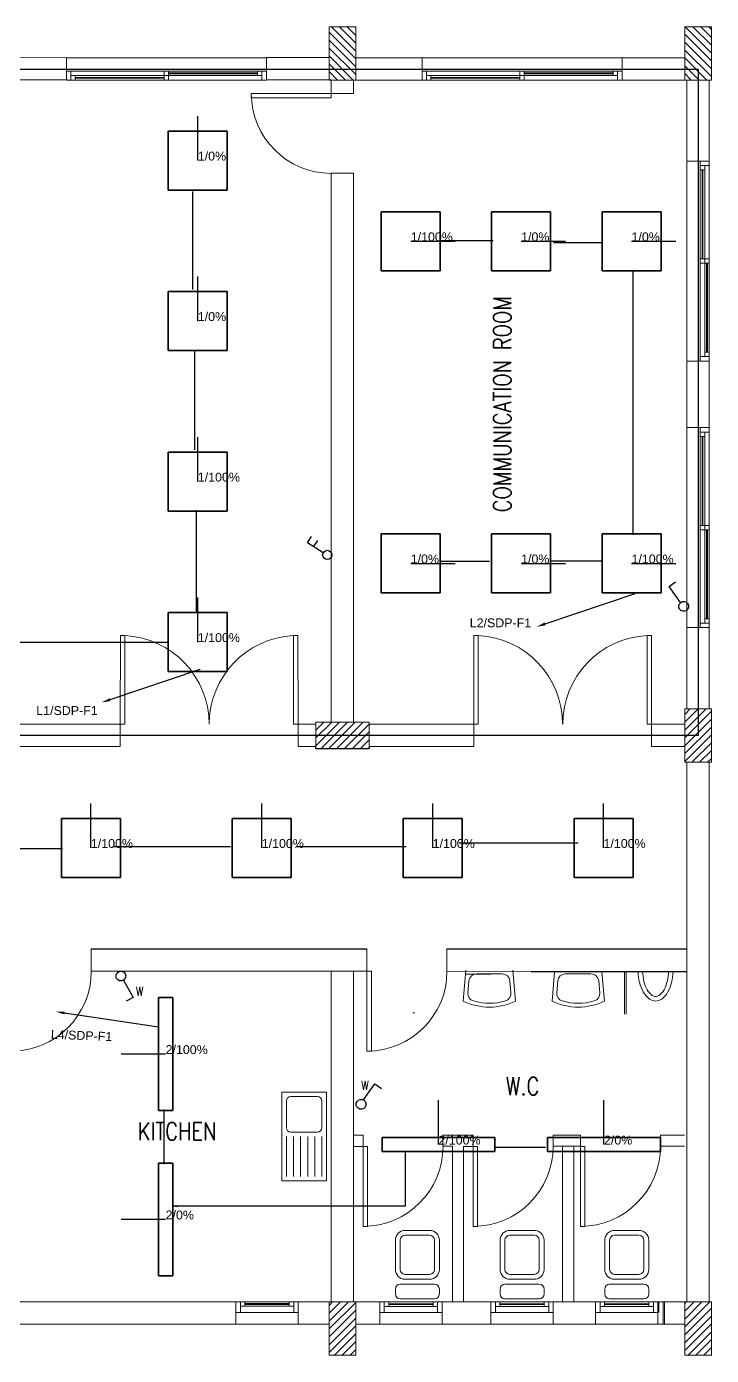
# Model space of a CAD drawing. Header units: inches. Extents: x -26935 to 7738, y -12735 to 2220.
# Drawn here: x -14839 to -7135, y -12735 to 2220 of the extents above; entities that cross this region are included whole.
import ezdxf
from ezdxf import colors
from ezdxf.entities.mleader import LeaderData, LeaderLine
from ezdxf.enums import TextEntityAlignment as Align
from ezdxf.math import Vec2, Vec3

# ---------------------------------------------------------------- set-up
doc = ezdxf.new("R2010")
doc.units = ezdxf.units.IN
doc.header["$MEASUREMENT"] = 0
doc.linetypes.add('HIDDEN2', pattern=[0.1875, 0.125, -0.0625])
for name, color, linetype, lineweight in [('COLUMNS', 5, 'Continuous', 0), ('COLUMNS1', 4, 'Continuous', 0), ('DOOR', 2, 'Continuous', 0), ('E-LT-SW', 7, 'Continuous', 25), ('E-LT-TXT', 2, 'Continuous', 25), ('EQUIP', 6, 'Continuous', 0), ('FLOOR', 3, 'Continuous', 0), ('TEXT', 2, 'Continuous', 0), ('WALL', 7, 'Continuous', 0), ('WC', 2, 'Continuous', 0), ('WINDOW', 4, 'Continuous', 0)]:
    doc.layers.add(name, color=color, linetype=linetype, lineweight=lineweight)
for name, color, linetype in [('DLXLUM', 2, 'Continuous'), ('DLXLUMEX', 2, 'Continuous'), ('HATCH', 1, 'Continuous'), ('R2V', 6, 'Continuous'), ('v.p', 7, 'Continuous'), ('Wiring1', 90, 'Continuous')]:
    doc.layers.add(name, color=color, linetype=linetype)
doc.styles.add('EN-SCL', font='swisscl.ttf')
doc.styles.add('ROMANS', font='romans.shx', dxfattribs={"width": 0.7, "height": 2.5})
doc.styles.add('ROMDIM', font='romans.shx', dxfattribs={"width": 0.65})
doc.styles.get("Standard").update_dxf_attribs({"font": 'arial.ttf'})
pattern_1 = [(225, (-3319772.4, -9831076.72), (44.19417382, -44.19417382), [])]
pattern_2 = [(225, (2593349.417, -9831076.72), (44.19417382, -44.19417382), [])]

# ---------------------------------------------------------------- blocks, each defined once
blk = doc.blocks.new('first floor civil')
at = {"layer": 'HATCH', "linetype": 'Continuous', "extrusion": (0, 0, -1)}
h = blk.add_hatch(dxfattribs=at)
h.set_pattern_fill('ANSI31', color=9, style=0)
h.set_pattern_definition(pattern_1)
h.paths.add_polyline_path([(-598215, 135869), (-598465, 135869), (-598465, 135869), (-598515, 135869), (-598515, 135619), (-598515, 135619), (-598515, 135267), (-598215, 135266)])
h = blk.add_hatch(dxfattribs=at)
h.set_pattern_fill('ANSI31', color=9, style=0)
h.set_pattern_definition(pattern_1)
h.paths.add_polyline_path([(-602215, 135869), (-602465, 135869), (-602465, 135869), (-602515, 135869), (-602515, 135619), (-602515, 135619), (-602515, 135267), (-602215, 135266)])
at = {"layer": 'HATCH', "linetype": 'Continuous'}
h = blk.add_hatch(dxfattribs=at)
h.set_pattern_fill('ANSI31', color=9, style=0)
h.set_pattern_definition(pattern_2)
h.paths.add_polyline_path([(602215, 127589), (602465, 127589), (602465, 127589), (602515, 127589), (602515, 127838), (602515, 127838), (602515, 128191), (602215, 128191)])
at = {"layer": 'HATCH', "linetype": 'Continuous', "extrusion": (0, 0, -1)}
h = blk.add_hatch(dxfattribs=at)
h.set_pattern_fill('ANSI31', color=9, style=0)
h.set_pattern_definition([(315, (-3008965.02, -10242692.55), (44.19417382, 44.19417382), [])])
h.paths.add_polyline_path([(-598668, 128041), (-598668, 127791), (-598668, 127791), (-598668, 127741), (-598418, 127741), (-598418, 127741), (-598066, 127741), (-598065, 128041)])
at = {"layer": 'HATCH', "linetype": 'Continuous'}
h = blk.add_hatch(dxfattribs=at)
h.set_pattern_fill('ANSI31', color=9, style=0)
h.set_pattern_definition(pattern_2)
h.paths.add_polyline_path([(598215, 120914), (598465, 120914), (598465, 120914), (598515, 120914), (598515, 121163), (598515, 121163), (598515, 121516), (598215, 121516)])
h = blk.add_hatch(dxfattribs=at)
h.set_pattern_fill('ANSI31', color=9, style=0)
h.set_pattern_definition(pattern_2)
h.paths.add_polyline_path([(602215, 120914), (602465, 120914), (602465, 120914), (602515, 120914), (602515, 121163), (602515, 121163), (602515, 121516), (602215, 121516)])
at = {"layer": 'COLUMNS', "color": 9}
for p, q in [((598515, 135867), (598215, 135867)), ((598215, 135267), (598215, 135867)), ((598515, 135691), (598515, 135867)), ((602515, 135867), (602215, 135867)), ((602215, 135267), (602215, 135867)), ((602515, 135691), (602515, 135867)), ((598515, 135267), (598515, 135441)), ((602515, 135267), (602515, 135441)), ((598265, 135267), (598215, 135267)), ((598265, 135267), (598215, 135267)), ((602265, 135267), (602215, 135267)), ((602265, 128191), (602215, 128191)), ((602215, 128191), (602215, 127591)), ((602515, 128191), (602515, 128016)), ((598066, 127991), (598066, 128041)), ((598066, 128041), (598666, 128041)), ((598666, 127741), (598666, 128041)), ((598066, 127741), (598240, 127741)), ((598490, 127741), (598666, 127741)), ((602515, 127766), (602515, 127591)), ((602515, 127591), (602215, 127591)), ((598265, 121516), (598215, 121516)), ((598215, 121516), (598215, 120916)), ((598515, 121516), (598515, 121341)), ((602265, 121516), (602215, 121516)), ((602215, 121516), (602215, 120916)), ((602515, 121516), (602515, 121341)), ((598515, 121091), (598515, 120916)), ((602515, 121091), (602515, 120916)), ((598515, 120916), (598215, 120916)), ((602515, 120916), (602215, 120916))]:
    blk.add_line(p, q, dxfattribs=at)
at = {"layer": 'COLUMNS1', "color": 9}
for p, q in [((598515, 135441), (598515, 135691)), ((602515, 135441), (602515, 135691)), ((598515, 135267), (598265, 135267)), ((598515, 135267), (598265, 135267)), ((602515, 135267), (602265, 135267)), ((602515, 128191), (602265, 128191)), ((602515, 128016), (602515, 127766)), ((598066, 127741), (598066, 127991)), ((598240, 127741), (598490, 127741)), ((597167, 121267), (597167, 121517)), ((598515, 121516), (598265, 121516)), ((598785, 121266), (598785, 121516)), ((600035, 121266), (600035, 121516)), ((601213, 121266), (601213, 121516)), ((602515, 121516), (602265, 121516)), ((598515, 121341), (598515, 121091)), ((602515, 121341), (602515, 121091))]:
    blk.add_line(p, q, dxfattribs=at)
at = {"layer": 'DOOR', "color": 9}
for p, q in [((601537, 124753), (601537, 125232)), ((601557, 124753), (601557, 125232)), ((599158, 124768), (599178, 124768))]:
    blk.add_line(p, q, dxfattribs=at)
for points in [[(598240, 135117), (598240, 135067), (597340, 135067), (597340, 135117)], [(595866, 128017), (595916, 128017), (595917, 129015), (595867, 129015)], [(597866, 128017), (597816, 128017), (597815, 129015), (597865, 129015)], [(599842, 128017), (599892, 128017), (599893, 129015), (599843, 129015)], [(601843, 128017), (601793, 128017), (601792, 129015), (601842, 129015)], [(598641, 125237), (598691, 125237), (598691, 124337), (598641, 124337)], [(598597, 123266), (598647, 123266), (598647, 122366), (598597, 122366)], [(599835, 123266), (599885, 123266), (599885, 122366), (599835, 122366)], [(601042, 123266), (601092, 123266), (601092, 122366), (601042, 122366)]]:
    blk.add_lwpolyline(points, close=True, dxfattribs=at)
for centre, radius, start, end in [((598240, 135117), 900, 180, 270), ((595866, 128017), 1000, 0, 87.0854), ((599842, 128017), 1000, 0, 87.0854), ((594640, 125238), 900, 270, 0), ((598641, 125237), 900, 270, 0), ((598597, 123266), 900, 270, 0), ((599835, 123266), 900, 270, 0), ((601042, 123266), 900, 270, 0)]:
    blk.add_arc(centre, radius, start, end, dxfattribs=at)
at = {"layer": 'DOOR', "color": 9, "extrusion": (0, 0, -1)}
for centre in [(-597866, 128017), (-601843, 128017)]:
    blk.add_arc(centre, 1000, 0, 87.0854, dxfattribs=at)
at = {"layer": 'EQUIP', "color": 9, "linetype": 'Continuous', "lineweight": -3}
for p, q in [((598066, 127741), (598066, 127766)), ((598666, 127741), (598066, 127741)), ((598666, 127766), (598666, 127741)), ((595539, 125489), (598641, 125489)), ((599539, 125489), (602240, 125489))]:
    blk.add_line(p, q, dxfattribs=at)
at = {"layer": 'EQUIP', "color": 9, "linetype": 'Continuous'}
blk.add_line((595539, 125489), (598240, 125489), dxfattribs=at)
at = {"layer": 'EQUIP', "color": 9}
blk.add_line((601988, 121266), (601988, 121516), dxfattribs=at)
at = {"layer": 'FLOOR', "color": 9}
for p, q in [((595539, 125239), (595539, 125239)), ((599539, 125238), (599539, 125238))]:
    blk.add_line(p, q, dxfattribs=at)
at = {"layer": 'R2V', "color": 9, "linetype": 'Continuous'}
blk.add_lwpolyline([(602366, 127891), (582866, 127891), (582866, 135391), (602366, 135391)], close=True, dxfattribs=at)
at = {"layer": 'WALL', "color": 9}
for p, q in [((594516, 135518), (595272, 135519)), ((595260, 135267), (595260, 135517)), ((597510, 135519), (598215, 135520)), ((597510, 135267), (597510, 135517)), ((602215, 135516), (598515, 135517)), ((599260, 135267), (599260, 135517)), ((601510, 135267), (601510, 135517)), ((594491, 135268), (595272, 135269)), ((597510, 135269), (598240, 135269)), ((598240, 135269), (598240, 135117)), ((598489, 135117), (598489, 135267)), ((602215, 135266), (598515, 135267)), ((602240, 135268), (602240, 128192)), ((602490, 135268), (602490, 128192)), ((598240, 135117), (598489, 135117)), ((602490, 134355), (602240, 134355)), ((598237, 134218), (598490, 134218)), ((598240, 134218), (598240, 128041)), ((598490, 134218), (598490, 128041)), ((602490, 132105), (602240, 132105)), ((602490, 131355), (602240, 131355)), ((602490, 129105), (602240, 129105)), ((595866, 128016), (594666, 128017)), ((595866, 127766), (595866, 128017)), ((597866, 127766), (597866, 128017)), ((598066, 128016), (597866, 128016)), ((599842, 128016), (598666, 128017)), ((599842, 127766), (599842, 128017)), ((601842, 127766), (601843, 128017)), ((602215, 128016), (601843, 128016)), ((595866, 127766), (594666, 127767)), ((598066, 127766), (597866, 127766)), ((599842, 127766), (598666, 127767)), ((602215, 127766), (601842, 127766)), ((602240, 127591), (602240, 121516)), ((602490, 127591), (602490, 121516)), ((596965, 125489), (595539, 125489)), ((595539, 125235), (595539, 125489)), ((598496, 125489), (598515, 125489)), ((598640, 125235), (598641, 125489)), ((599539, 125235), (599539, 125489)), ((596965, 125239), (595539, 125239)), ((595539, 125237), (598640, 125237)), ((598240, 125237), (598240, 121516)), ((598490, 125237), (598490, 121516)), ((598515, 125239), (598515, 125239)), ((599539, 125237), (602240, 125236)), ((600489, 125232), (602240, 125232)), ((598597, 123391), (598490, 123391)), ((598597, 123264), (598597, 123391)), ((599496, 123267), (599496, 123392)), ((599835, 123391), (599496, 123392)), ((599835, 123391), (599728, 123391)), ((599835, 123264), (599835, 123391)), ((600734, 123267), (600734, 123392)), ((601042, 123392), (600734, 123392)), ((601042, 123267), (601042, 123392)), ((601941, 123267), (601941, 123392)), ((601941, 123267), (601941, 123392)), ((602211, 123392), (601941, 123392)), ((598597, 123266), (598490, 123266)), ((599603, 123267), (599496, 123267)), ((599603, 123267), (599603, 121517)), ((599728, 123267), (599728, 121516)), ((599835, 123266), (599728, 123266)), ((601042, 123267), (600734, 123267)), ((600842, 123267), (600842, 121518)), ((600967, 123267), (600967, 121517)), ((602211, 123267), (601941, 123267)), ((602489, 122817), (602490, 122583)), ((594015, 121516), (595365, 121516)), ((594507, 121516), (598215, 121516)), ((597851, 121518), (597867, 121518)), ((597867, 121518), (597867, 121267)), ((602240, 121516), (598490, 121516)), ((602215, 121517), (598515, 121516)), ((599469, 121517), (599485, 121517)), ((599485, 121517), (599485, 121266)), ((600735, 121517), (600735, 121266)), ((601865, 121516), (602215, 121516)), ((601913, 121517), (601913, 121266)), ((601974, 121517), (601974, 121266)), ((594020, 121266), (595365, 121266)), ((598215, 121266), (594459, 121267)), ((598515, 121267), (602215, 121266)), ((598515, 121266), (599365, 121266))]:
    blk.add_line(p, q, dxfattribs=at)
blk.add_arc((601042, 123267), 0.5, 270.0355, 359.9521, dxfattribs=at)
at = {"layer": 'WC', "color": 9}
for p, q in [((599754, 125251), (599723, 124901)), ((599748, 125203), (600036, 125203)), ((600161, 125207), (599875, 125207)), ((600282, 125251), (600313, 124901)), ((600752, 125232), (600723, 124901)), ((601161, 125207), (600875, 125207)), ((601284, 125232), (601313, 124901)), ((599787, 125127), (599776, 124995)), ((600249, 125127), (600260, 124995)), ((600787, 125127), (600776, 124995)), ((601249, 125127), (601260, 124995)), ((598490, 123459), (598490, 123987)), ((598184, 123877), (597684, 123877)), ((597684, 122877), (597684, 123877)), ((598184, 122877), (598184, 123877)), ((597734, 123477), (597734, 123777)), ((598084, 123827), (597784, 123827)), ((598134, 123477), (598134, 123777)), ((598084, 123427), (597784, 123427)), ((597734, 123377), (597734, 122927)), ((597814, 123377), (597814, 122927)), ((597894, 123377), (597894, 122927)), ((597974, 123377), (597974, 122927)), ((598054, 123377), (598054, 122927)), ((598134, 123377), (598134, 122927)), ((598489, 122558), (598489, 122949)), ((598490, 122459), (598490, 122987)), ((598184, 122877), (597684, 122877)), ((598489, 122679), (598489, 122659)), ((598960, 122211), (598960, 121881)), ((599015, 122211), (599015, 121881)), ((599345, 122321), (599070, 122321)), ((599345, 122266), (599070, 122266)), ((599400, 121881), (599400, 122211)), ((599455, 121881), (599455, 122211)), ((600138, 122211), (600138, 121881)), ((600193, 122211), (600193, 121881)), ((600523, 122321), (600248, 122321)), ((600523, 122266), (600248, 122266)), ((600578, 121881), (600578, 122211)), ((600633, 121881), (600633, 122211)), ((601316, 122211), (601316, 121881)), ((601371, 122211), (601371, 121881)), ((601701, 122321), (601426, 122321)), ((601701, 122266), (601426, 122266)), ((601756, 121881), (601756, 122211)), ((601811, 121881), (601811, 122211)), ((598489, 121658), (598489, 122049)), ((598489, 121779), (598489, 121759)), ((599345, 121826), (599070, 121826)), ((599345, 121771), (599070, 121771)), ((600523, 121826), (600248, 121826)), ((600523, 121771), (600248, 121771)), ((601701, 121826), (601426, 121826)), ((601701, 121771), (601426, 121771)), ((598960, 121606), (598960, 121661)), ((599015, 121716), (599400, 121716)), ((599455, 121661), (599455, 121606)), ((600138, 121606), (600138, 121661)), ((600193, 121716), (600578, 121716)), ((600633, 121661), (600633, 121606)), ((601316, 121606), (601316, 121661)), ((601371, 121716), (601756, 121716)), ((601811, 121661), (601811, 121606)), ((599400, 121551), (599015, 121551)), ((600578, 121551), (600193, 121551)), ((601756, 121551), (601371, 121551))]:
    blk.add_line(p, q, dxfattribs=at)
at = {"layer": 'WC', "color": 9, "extrusion": (0, 0, -1)}
for centre, radius, start, end in [((-599875, 125119), 88, 5, 90), ((-600161, 125119), 88, 90, 175), ((-600875, 125119), 88, 5, 90), ((-601161, 125119), 88, 90, 175), ((-602319, 125253), 628, 346.9925, 358.0401), ((-602319, 125253), 578, 346.9925, 357.8704), ((-601456, 125253), 578, 182.1296, 193.0075), ((-601456, 125253), 628, 181.9599, 193.0075), ((-602106, 125204), 409, 330.8517, 346.9925), ((-602106, 125204), 359, 330.8517, 346.9925), ((-601972, 125129), 205, 306.6021, 330.8517), ((-601804, 125129), 205, 209.1483, 233.3979), ((-601669, 125204), 359, 193.0075, 209.1483), ((-601669, 125204), 409, 193.0075, 209.1483), ((-600018, 125510), 677, 244.1908, 295.8092), ((-599863, 124987), 88, 286.4816, 5), ((-600018, 125510), 633, 253.5184, 286.4816), ((-600173, 124987), 88, 175, 253.5184), ((-601018, 125510), 677, 244.1908, 295.8092), ((-600863, 124987), 88, 286.4816, 5), ((-601018, 125510), 633, 253.5184, 286.4816), ((-601173, 124987), 88, 175, 253.5184), ((-601972, 125129), 255, 306.6021, 330.8517), ((-601888, 125016), 114, 270, 306.6021), ((-601888, 125016), 63.9, 270, 306.6021), ((-601888, 125016), 63.9, 233.3979, 270), ((-601888, 125016), 114, 233.3979, 270), ((-601804, 125129), 255, 209.1483, 233.3979), ((-599070, 122211), 110, 0, 90), ((-599070, 122211), 55, 0, 90), ((-599345, 122211), 110, 90, 180), ((-599345, 122211), 55, 90, 180), ((-600248, 122211), 110, 0, 90), ((-600248, 122211), 55, 0, 90), ((-600523, 122211), 110, 90, 180), ((-600523, 122211), 55, 90, 180), ((-601426, 122211), 110, 0, 90), ((-601426, 122211), 55, 0, 90), ((-601701, 122211), 110, 90, 180), ((-601701, 122211), 55, 90, 180), ((-599070, 121881), 110, 270, 0), ((-599070, 121881), 55, 270, 0), ((-599345, 121881), 110, 180, 270), ((-599345, 121881), 55, 180, 270), ((-600248, 121881), 110, 270, 0), ((-600248, 121881), 55, 270, 0), ((-600523, 121881), 110, 180, 270), ((-600523, 121881), 55, 180, 270), ((-601426, 121881), 110, 270, 0), ((-601426, 121881), 55, 270, 0), ((-601701, 121881), 110, 180, 270), ((-601701, 121881), 55, 180, 270), ((-599015, 121661), 55, 0, 90), ((-599015, 121606), 55, 270, 0), ((-599400, 121661), 55, 90, 180), ((-599400, 121606), 55, 180, 270), ((-600193, 121661), 55, 0, 90), ((-600193, 121606), 55, 270, 0), ((-600578, 121661), 55, 90, 180), ((-600578, 121606), 55, 180, 270), ((-601371, 121661), 55, 0, 90), ((-601371, 121606), 55, 270, 0), ((-601756, 121661), 55, 90, 180), ((-601756, 121606), 55, 180, 270)]:
    blk.add_arc(centre, radius, start, end, dxfattribs=at)
at = {"layer": 'WC', "color": 9}
for centre, start, end in [((597784, 123777), 90, 180), ((598084, 123777), 0, 90), ((597784, 123477), 180, 270), ((598084, 123477), 270, 0)]:
    blk.add_arc(centre, 50, start, end, dxfattribs=at)
at = {"layer": 'WINDOW', "color": 9}
for p, q in [((595260, 135517), (597510, 135517)), ((599260, 135517), (601510, 135517)), ((595260, 135367), (597510, 135367)), ((595310, 135367), (595310, 135267)), ((596360, 135367), (596360, 135267)), ((596410, 135367), (596410, 135267)), ((597410, 135347), (596410, 135347)), ((597410, 135317), (597410, 135367)), ((597460, 135367), (597460, 135267)), ((599260, 135367), (601510, 135367)), ((599310, 135367), (599310, 135267)), ((600360, 135367), (600360, 135267)), ((600410, 135367), (600410, 135267)), ((601410, 135347), (600410, 135347)), ((601410, 135317), (601410, 135367)), ((601460, 135367), (601460, 135267)), ((595260, 135267), (597510, 135267)), ((595310, 135317), (597460, 135317)), ((595360, 135317), (595360, 135267)), ((596360, 135297), (595360, 135297)), ((596360, 135287), (595360, 135287)), ((597410, 135337), (596410, 135337)), ((599260, 135267), (601510, 135267)), ((599310, 135317), (601460, 135317)), ((599360, 135317), (599360, 135267)), ((600360, 135297), (599360, 135297)), ((600360, 135287), (599360, 135287)), ((601410, 135337), (600410, 135337)), ((602240, 132105), (602240, 134355)), ((602390, 132105), (602390, 134355)), ((602390, 134305), (602490, 134305)), ((602440, 132155), (602440, 134305)), ((602490, 132105), (602490, 134355)), ((602440, 134255), (602390, 134255)), ((602410, 134255), (602410, 133255)), ((602420, 134255), (602420, 133255)), ((602390, 133255), (602490, 133255)), ((602390, 133205), (602490, 133205)), ((602460, 133205), (602460, 132205)), ((602470, 133205), (602470, 132205)), ((602440, 132205), (602490, 132205)), ((602390, 132155), (602490, 132155)), ((602240, 129105), (602240, 131355)), ((602390, 129105), (602390, 131355)), ((602490, 129105), (602490, 131355)), ((602390, 131305), (602490, 131305)), ((602440, 131255), (602390, 131255)), ((602410, 131255), (602410, 130255)), ((602420, 131255), (602420, 130255)), ((602440, 129155), (602440, 131305)), ((602390, 130255), (602490, 130255)), ((602390, 130205), (602490, 130205)), ((602460, 130205), (602460, 129205)), ((602470, 130205), (602470, 129205)), ((602390, 129155), (602490, 129155)), ((602440, 129205), (602490, 129205)), ((597867, 121518), (597167, 121517)), ((597217, 121516), (597217, 121397)), ((597817, 121467), (597217, 121467)), ((597267, 121516), (597267, 121467)), ((597767, 121497), (597267, 121497)), ((597767, 121487), (597267, 121487)), ((597767, 121467), (597767, 121517)), ((597817, 121397), (597817, 121517)), ((599485, 121517), (598785, 121516)), ((598835, 121515), (598835, 121396)), ((599435, 121466), (598835, 121466)), ((598885, 121515), (598885, 121466)), ((599385, 121496), (598885, 121496)), ((599385, 121486), (598885, 121486)), ((599385, 121466), (599385, 121516)), ((599435, 121396), (599435, 121516)), ((600735, 121517), (600035, 121516)), ((600085, 121515), (600085, 121396)), ((600685, 121466), (600085, 121466)), ((600135, 121515), (600135, 121466)), ((600635, 121496), (600135, 121496)), ((600635, 121486), (600135, 121486)), ((600635, 121466), (600635, 121516)), ((600685, 121396), (600685, 121516)), ((601913, 121517), (601213, 121516)), ((601263, 121515), (601263, 121396)), ((601863, 121466), (601263, 121466)), ((601313, 121515), (601313, 121466)), ((601813, 121496), (601313, 121496)), ((601813, 121486), (601313, 121486)), ((601813, 121466), (601813, 121516)), ((601863, 121396), (601863, 121516)), ((601924, 121396), (601924, 121516)), ((597867, 121397), (597167, 121397)), ((599485, 121396), (598785, 121396)), ((600735, 121396), (600035, 121396)), ((601913, 121396), (601213, 121396)), ((597167, 121267), (597867, 121266)), ((598785, 121266), (599485, 121265)), ((600035, 121266), (600735, 121265)), ((601213, 121266), (601913, 121265))]:
    blk.add_line(p, q, dxfattribs=at)
at = {"layer": 'WINDOW', "color": 9, "linetype": 'HIDDEN2'}
for p, q in [((602240, 125014), (602240, 122014)), ((602490, 125014), (602490, 122014))]:
    blk.add_line(p, q, dxfattribs=at)
at = {"layer": 'TEXT', "color": 9, "style": 'ROMANS', "width": 0.8}
blk.add_text('COMMUNICATION ROOM', height=200, rotation=90, dxfattribs=at).set_placement((600263, 130402))
for s, p in [('W.C', (600203, 123844)), ('KITCHEN', (596063, 123336))]:
    blk.add_text(s, height=200, dxfattribs=at).set_placement(p)
blk = doc.blocks.new('*U28')
at = {"color": 1}
blk.add_line((0, 0), (0, 500), dxfattribs=at)
for p, q in [((332, 332), (-332, 332)), ((-332, 332), (-332, -332)), ((-332, 332), (-332, -332)), ((-332, -332), (-332, 332)), ((-332, 332), (-332, 332)), ((332, 332), (-332, 332)), ((-332, 332), (-332, 332)), ((-332, 332), (332, 332)), ((-332, -332), (-332, 332)), ((-332, 332), (332, 332)), ((332, -332), (332, 332)), ((332, 332), (332, 332)), ((332, 332), (332, 332)), ((332, 332), (332, -332)), ((332, -332), (332, 332)), ((332, 332), (332, -332)), ((-332, -332), (332, -332)), ((-332, -332), (332, -332)), ((332, -332), (-332, -332)), ((-332, -332), (-332, -332)), ((-332, -332), (-332, -332)), ((332, -332), (-332, -332)), ((332, -332), (332, -332)), ((332, -332), (332, -332))]:
    blk.add_line(p, q)
at = {"layer": 'DLXLUMEX', "color": 7}
blk.add_text('1/100%', height=100, dxfattribs=at).set_placement((0, 0))
blk = doc.blocks.new('*U29')
at = {"color": 1}
blk.add_line((0, 0), (0, 500), dxfattribs=at)
for p, q in [((332, 332), (-332, 332)), ((-332, 332), (-332, -332)), ((-332, 332), (-332, -332)), ((-332, -332), (-332, 332)), ((-332, 332), (-332, 332)), ((332, 332), (-332, 332)), ((-332, 332), (-332, 332)), ((-332, 332), (332, 332)), ((-332, -332), (-332, 332)), ((-332, 332), (332, 332)), ((332, -332), (332, 332)), ((332, 332), (332, 332)), ((332, -332), (332, 332)), ((332, 332), (332, 332)), ((332, 332), (332, -332)), ((332, 332), (332, -332)), ((-332, -332), (332, -332)), ((-332, -332), (332, -332)), ((332, -332), (-332, -332)), ((-332, -332), (-332, -332)), ((-332, -332), (-332, -332)), ((332, -332), (-332, -332)), ((332, -332), (332, -332)), ((332, -332), (332, -332))]:
    blk.add_line(p, q)
at = {"layer": 'DLXLUMEX', "color": 7}
blk.add_text('1/100%', height=100, dxfattribs=at).set_placement((0, 0))
blk = doc.blocks.new('*U30')
at = {"color": 1}
blk.add_line((0, 0), (0, 500), dxfattribs=at)
for p, q in [((332, 332), (-332, 332)), ((-332, 332), (-332, -332)), ((-332, 332), (-332, -332)), ((-332, -332), (-332, 332)), ((-332, 332), (-332, 332)), ((332, 332), (-332, 332)), ((-332, 332), (-332, 332)), ((-332, 332), (332, 332)), ((-332, -332), (-332, 332)), ((-332, 332), (332, 332)), ((332, -332), (332, 332)), ((332, 332), (332, 332)), ((332, -332), (332, 332)), ((332, 332), (332, 332)), ((332, 332), (332, -332)), ((332, 332), (332, -332)), ((-332, -332), (332, -332)), ((-332, -332), (332, -332)), ((332, -332), (-332, -332)), ((-332, -332), (-332, -332)), ((-332, -332), (-332, -332)), ((332, -332), (-332, -332)), ((332, -332), (332, -332)), ((332, -332), (332, -332))]:
    blk.add_line(p, q)
at = {"layer": 'DLXLUMEX', "color": 7}
blk.add_text('1/0%', height=100, dxfattribs=at).set_placement((0, 0))
blk = doc.blocks.new('*U32')
at = {"color": 1}
blk.add_line((0, 0), (0, 500), dxfattribs=at)
for p, q in [((332, 332), (-332, 332)), ((-332, 332), (-332, -332)), ((-332, 332), (-332, -332)), ((-332, -332), (-332, 332)), ((-332, 332), (-332, 332)), ((332, 332), (-332, 332)), ((-332, 332), (-332, 332)), ((-332, 332), (332, 332)), ((-332, -332), (-332, 332)), ((-332, 332), (332, 332)), ((332, -332), (332, 332)), ((332, 332), (332, 332)), ((332, -332), (332, 332)), ((332, 332), (332, 332)), ((332, 332), (332, -332)), ((332, 332), (332, -332)), ((-332, -332), (332, -332)), ((-332, -332), (332, -332)), ((332, -332), (-332, -332)), ((-332, -332), (-332, -332)), ((-332, -332), (-332, -332)), ((332, -332), (-332, -332)), ((332, -332), (332, -332)), ((332, -332), (332, -332))]:
    blk.add_line(p, q)
at = {"layer": 'DLXLUMEX', "color": 7}
blk.add_text('1/0%', height=100, dxfattribs=at).set_placement((0, 0))
blk = doc.blocks.new('*U41')
for p, q in [((332, 332), (-332, 332)), ((-332, 332), (-332, -332)), ((-332, 332), (-332, -332)), ((-332, -332), (-332, 332)), ((-332, 332), (-332, 332)), ((332, 332), (-332, 332)), ((-332, 332), (-332, 332)), ((-332, 332), (332, 332)), ((-332, -332), (-332, 332)), ((-332, 332), (332, 332)), ((332, -332), (332, 332)), ((332, 332), (332, 332)), ((332, -332), (332, 332)), ((332, 332), (332, 332)), ((332, 332), (332, -332)), ((332, 332), (332, -332)), ((-332, -332), (332, -332)), ((-332, -332), (-332, -332)), ((-332, -332), (332, -332)), ((332, -332), (-332, -332)), ((-332, -332), (-332, -332)), ((332, -332), (-332, -332)), ((332, -332), (332, -332)), ((332, -332), (332, -332))]:
    blk.add_line(p, q)
at = {"color": 1}
blk.add_line((0, 0), (500, 0), dxfattribs=at)
at = {"layer": 'DLXLUMEX', "color": 7}
blk.add_text('1/0%', height=100, dxfattribs=at).set_placement((0, 0))
blk = doc.blocks.new('*U43')
for p, q in [((332, 332), (-332, 332)), ((-332, 332), (-332, -332)), ((-332, 332), (-332, -332)), ((-332, -332), (-332, 332)), ((-332, 332), (-332, 332)), ((332, 332), (-332, 332)), ((-332, 332), (-332, 332)), ((-332, 332), (332, 332)), ((-332, -332), (-332, 332)), ((-332, 332), (332, 332)), ((332, -332), (332, 332)), ((332, 332), (332, 332)), ((332, -332), (332, 332)), ((332, 332), (332, 332)), ((332, 332), (332, -332)), ((332, 332), (332, -332)), ((-332, -332), (332, -332)), ((-332, -332), (-332, -332)), ((-332, -332), (332, -332)), ((332, -332), (-332, -332)), ((-332, -332), (-332, -332)), ((332, -332), (-332, -332)), ((332, -332), (332, -332)), ((332, -332), (332, -332))]:
    blk.add_line(p, q)
at = {"color": 1}
blk.add_line((0, 0), (500, 0), dxfattribs=at)
at = {"layer": 'DLXLUMEX', "color": 7}
blk.add_text('1/100%', height=100, dxfattribs=at).set_placement((0, 0))
blk = doc.blocks.new('*U44')
for p, q in [((332, 332), (-332, 332)), ((-332, 332), (-332, -332)), ((-332, 332), (-332, -332)), ((-332, -332), (-332, 332)), ((-332, 332), (-332, 332)), ((332, 332), (-332, 332)), ((-332, 332), (-332, 332)), ((-332, 332), (332, 332)), ((-332, -332), (-332, 332)), ((-332, 332), (332, 332)), ((332, -332), (332, 332)), ((332, 332), (332, 332)), ((332, -332), (332, 332)), ((332, 332), (332, 332)), ((332, 332), (332, -332)), ((332, 332), (332, -332)), ((-332, -332), (332, -332)), ((-332, -332), (-332, -332)), ((332, -332), (-332, -332)), ((-332, -332), (-332, -332)), ((-332, -332), (332, -332)), ((332, -332), (-332, -332)), ((332, -332), (332, -332)), ((332, -332), (332, -332))]:
    blk.add_line(p, q)
at = {"color": 1}
blk.add_line((0, 0), (500, 0), dxfattribs=at)
at = {"layer": 'DLXLUMEX', "color": 7}
blk.add_text('1/0%', height=100, dxfattribs=at).set_placement((0, 0))
blk = doc.blocks.new('*U45')
for p, q in [((332, 332), (-332, 332)), ((-332, 332), (-332, -332)), ((-332, 332), (-332, -332)), ((-332, -332), (-332, 332)), ((-332, 332), (-332, 332)), ((332, 332), (-332, 332)), ((-332, 332), (-332, 332)), ((-332, 332), (332, 332)), ((-332, -332), (-332, 332)), ((-332, 332), (332, 332)), ((332, -332), (332, 332)), ((332, 332), (332, 332)), ((332, -332), (332, 332)), ((332, 332), (332, 332)), ((332, 332), (332, -332)), ((332, 332), (332, -332)), ((-332, -332), (332, -332)), ((-332, -332), (-332, -332)), ((332, -332), (-332, -332)), ((-332, -332), (-332, -332)), ((-332, -332), (332, -332)), ((332, -332), (-332, -332)), ((332, -332), (332, -332)), ((332, -332), (332, -332))]:
    blk.add_line(p, q)
at = {"color": 1}
blk.add_line((0, 0), (500, 0), dxfattribs=at)
at = {"layer": 'DLXLUMEX', "color": 7}
blk.add_text('1/0%', height=100, dxfattribs=at).set_placement((0, 0))
blk = doc.blocks.new('*U46')
for p, q in [((332, 332), (-332, 332)), ((-332, 332), (-332, -332)), ((-332, 332), (-332, -332)), ((-332, -332), (-332, 332)), ((-332, 332), (-332, 332)), ((332, 332), (-332, 332)), ((-332, 332), (-332, 332)), ((-332, 332), (332, 332)), ((-332, -332), (-332, 332)), ((-332, 332), (332, 332)), ((332, -332), (332, 332)), ((332, 332), (332, 332)), ((332, -332), (332, 332)), ((332, 332), (332, 332)), ((332, 332), (332, -332)), ((332, 332), (332, -332)), ((-332, -332), (332, -332)), ((-332, -332), (-332, -332)), ((-332, -332), (332, -332)), ((332, -332), (-332, -332)), ((-332, -332), (-332, -332)), ((332, -332), (-332, -332)), ((332, -332), (332, -332)), ((332, -332), (332, -332))]:
    blk.add_line(p, q)
at = {"color": 1}
blk.add_line((0, 0), (500, 0), dxfattribs=at)
at = {"layer": 'DLXLUMEX', "color": 7}
blk.add_text('1/100%', height=100, dxfattribs=at).set_placement((0, 0))
blk = doc.blocks.new('*U47')
for p, q in [((332, 332), (-332, 332)), ((-332, 332), (-332, -332)), ((-332, 332), (-332, -332)), ((-332, -332), (-332, 332)), ((-332, 332), (-332, 332)), ((332, 332), (-332, 332)), ((-332, 332), (-332, 332)), ((-332, 332), (332, 332)), ((-332, -332), (-332, 332)), ((-332, 332), (332, 332)), ((332, -332), (332, 332)), ((332, 332), (332, 332)), ((332, -332), (332, 332)), ((332, 332), (332, 332)), ((332, 332), (332, -332)), ((332, 332), (332, -332)), ((-332, -332), (332, -332)), ((-332, -332), (-332, -332)), ((-332, -332), (332, -332)), ((332, -332), (-332, -332)), ((-332, -332), (-332, -332)), ((332, -332), (-332, -332)), ((332, -332), (332, -332)), ((332, -332), (332, -332))]:
    blk.add_line(p, q)
at = {"color": 1}
blk.add_line((0, 0), (500, 0), dxfattribs=at)
at = {"layer": 'DLXLUMEX', "color": 7}
blk.add_text('1/0%', height=100, dxfattribs=at).set_placement((0, 0))
blk = doc.blocks.new('*U57')
at = {"color": 1}
blk.add_line((0, 0), (0, 500), dxfattribs=at)
for p, q in [((635, 80), (-635, 80)), ((-635, 80), (-635, -80)), ((-635, 80), (-635, -80)), ((-635, -80), (-635, 80)), ((-635, 80), (-635, 80)), ((635, 80), (-635, 80)), ((-635, 80), (-635, 80)), ((-635, 80), (635, 80)), ((-635, -80), (-635, 80)), ((-635, 80), (635, 80)), ((635, -80), (635, 80)), ((635, 80), (635, 80)), ((635, -80), (635, 80)), ((635, 80), (635, 80)), ((635, 80), (635, -80)), ((635, 80), (635, -80)), ((-635, -80), (635, -80)), ((-635, -80), (635, -80)), ((635, -80), (-635, -80)), ((-635, -80), (-635, -80)), ((-635, -80), (-635, -80)), ((635, -80), (-635, -80)), ((635, -80), (635, -80)), ((635, -80), (635, -80))]:
    blk.add_line(p, q)
at = {"layer": 'DLXLUMEX', "color": 7}
blk.add_text('2/100%', height=100, dxfattribs=at).set_placement((0, 0))
blk = doc.blocks.new('*U58')
at = {"color": 1}
blk.add_line((0, 0), (0, 500), dxfattribs=at)
for p, q in [((635, 80), (-635, 80)), ((-635, 80), (-635, -80)), ((-635, 80), (-635, -80)), ((-635, -80), (-635, 80)), ((-635, 80), (-635, 80)), ((635, 80), (-635, 80)), ((-635, 80), (-635, 80)), ((-635, 80), (635, 80)), ((-635, -80), (-635, 80)), ((-635, 80), (635, 80)), ((635, -80), (635, 80)), ((635, 80), (635, 80)), ((635, -80), (635, 80)), ((635, 80), (635, 80)), ((635, 80), (635, -80)), ((635, 80), (635, -80)), ((-635, -80), (635, -80)), ((-635, -80), (635, -80)), ((635, -80), (-635, -80)), ((-635, -80), (-635, -80)), ((-635, -80), (-635, -80)), ((635, -80), (-635, -80)), ((635, -80), (635, -80)), ((635, -80), (635, -80))]:
    blk.add_line(p, q)
at = {"layer": 'DLXLUMEX', "color": 7}
blk.add_text('2/0%', height=100, dxfattribs=at).set_placement((0, 0))
blk = doc.blocks.new('*U68')
for p, q in [((80, 635), (-80, 635)), ((-80, 635), (-80, -635)), ((-80, 635), (-80, -635)), ((-80, -635), (-80, 635)), ((-80, 635), (-80, 635)), ((80, 635), (-80, 635)), ((-80, 635), (-80, 635)), ((-80, 635), (80, 635)), ((-80, -635), (-80, 635)), ((-80, 635), (80, 635)), ((80, -635), (80, 635)), ((80, -635), (80, 635)), ((80, 635), (80, 635)), ((80, 635), (80, -635)), ((80, 635), (80, 635)), ((80, 635), (80, -635)), ((-80, -635), (80, -635)), ((-80, -635), (80, -635)), ((80, -635), (-80, -635)), ((-80, -635), (-80, -635)), ((-80, -635), (-80, -635)), ((80, -635), (-80, -635)), ((80, -635), (80, -635)), ((80, -635), (80, -635))]:
    blk.add_line(p, q)
at = {"color": 1}
blk.add_line((0, 0), (-500, 0), dxfattribs=at)
at = {"layer": 'DLXLUMEX', "color": 7}
blk.add_text('2/0%', height=100, dxfattribs=at).set_placement((0, 0))
blk = doc.blocks.new('*U69')
for p, q in [((80, 635), (-80, 635)), ((-80, 635), (-80, -635)), ((-80, 635), (-80, -635)), ((-80, -635), (-80, 635)), ((-80, 635), (-80, 635)), ((80, 635), (-80, 635)), ((-80, 635), (-80, 635)), ((-80, 635), (80, 635)), ((-80, -635), (-80, 635)), ((-80, 635), (80, 635)), ((80, -635), (80, 635)), ((80, -635), (80, 635)), ((80, 635), (80, 635)), ((80, 635), (80, -635)), ((80, 635), (80, 635)), ((80, 635), (80, -635)), ((-80, -635), (80, -635)), ((-80, -635), (80, -635)), ((80, -635), (-80, -635)), ((-80, -635), (-80, -635)), ((-80, -635), (-80, -635)), ((80, -635), (-80, -635)), ((80, -635), (80, -635)), ((80, -635), (80, -635))]:
    blk.add_line(p, q)
at = {"color": 1}
blk.add_line((0, 0), (-500, 0), dxfattribs=at)
at = {"layer": 'DLXLUMEX', "color": 7}
blk.add_text('2/100%', height=100, dxfattribs=at).set_placement((0, 0))
blk = doc.blocks.new('*U101')
at = {"color": 1}
blk.add_line((0, 0), (0, 500), dxfattribs=at)
for p, q in [((332, 332), (-332, 332)), ((-332, 332), (-332, -332)), ((-332, 332), (-332, -332)), ((-332, -332), (-332, 332)), ((-332, 332), (-332, 332)), ((332, 332), (-332, 332)), ((-332, 332), (-332, 332)), ((-332, 332), (332, 332)), ((-332, -332), (-332, 332)), ((-332, 332), (332, 332)), ((332, -332), (332, 332)), ((332, 332), (332, 332)), ((332, 332), (332, 332)), ((332, 332), (332, -332)), ((332, -332), (332, 332)), ((332, 332), (332, -332)), ((-332, -332), (332, -332)), ((-332, -332), (332, -332)), ((332, -332), (-332, -332)), ((-332, -332), (-332, -332)), ((-332, -332), (-332, -332)), ((332, -332), (-332, -332)), ((332, -332), (332, -332)), ((332, -332), (332, -332))]:
    blk.add_line(p, q)
at = {"layer": 'DLXLUMEX', "color": 7}
blk.add_text('1/100%', height=100, dxfattribs=at).set_placement((0, 0))
blk = doc.blocks.new('*U102')
at = {"color": 1}
blk.add_line((0, 0), (0, 500), dxfattribs=at)
for p, q in [((332, 332), (-332, 332)), ((-332, 332), (-332, -332)), ((-332, 332), (-332, -332)), ((-332, -332), (-332, 332)), ((-332, 332), (-332, 332)), ((332, 332), (-332, 332)), ((-332, 332), (-332, 332)), ((-332, 332), (332, 332)), ((-332, -332), (-332, 332)), ((-332, 332), (332, 332)), ((332, -332), (332, 332)), ((332, 332), (332, 332)), ((332, 332), (332, 332)), ((332, 332), (332, -332)), ((332, -332), (332, 332)), ((332, 332), (332, -332)), ((-332, -332), (332, -332)), ((-332, -332), (332, -332)), ((332, -332), (-332, -332)), ((-332, -332), (-332, -332)), ((-332, -332), (-332, -332)), ((332, -332), (-332, -332)), ((332, -332), (332, -332)), ((332, -332), (332, -332))]:
    blk.add_line(p, q)
at = {"layer": 'DLXLUMEX', "color": 7}
blk.add_text('1/100%', height=100, dxfattribs=at).set_placement((0, 0))
blk = doc.blocks.new('*U103')
at = {"color": 1}
blk.add_line((0, 0), (0, 500), dxfattribs=at)
for p, q in [((332, 332), (-332, 332)), ((-332, 332), (-332, -332)), ((-332, 332), (-332, -332)), ((-332, -332), (-332, 332)), ((-332, 332), (-332, 332)), ((332, 332), (-332, 332)), ((-332, 332), (-332, 332)), ((-332, 332), (332, 332)), ((-332, -332), (-332, 332)), ((-332, 332), (332, 332)), ((332, -332), (332, 332)), ((332, 332), (332, 332)), ((332, 332), (332, 332)), ((332, 332), (332, -332)), ((332, -332), (332, 332)), ((332, 332), (332, -332)), ((-332, -332), (332, -332)), ((-332, -332), (332, -332)), ((332, -332), (-332, -332)), ((-332, -332), (-332, -332)), ((-332, -332), (-332, -332)), ((332, -332), (-332, -332)), ((332, -332), (332, -332)), ((332, -332), (332, -332))]:
    blk.add_line(p, q)
at = {"layer": 'DLXLUMEX', "color": 7}
blk.add_text('1/100%', height=100, dxfattribs=at).set_placement((0, 0))
blk = doc.blocks.new('*U104')
at = {"color": 1}
blk.add_line((0, 0), (0, 500), dxfattribs=at)
for p, q in [((332, 332), (-332, 332)), ((-332, 332), (-332, -332)), ((-332, 332), (-332, -332)), ((-332, -332), (-332, 332)), ((-332, 332), (-332, 332)), ((332, 332), (-332, 332)), ((-332, 332), (-332, 332)), ((-332, 332), (332, 332)), ((-332, -332), (-332, 332)), ((-332, 332), (332, 332)), ((332, -332), (332, 332)), ((332, 332), (332, 332)), ((332, 332), (332, 332)), ((332, 332), (332, -332)), ((332, -332), (332, 332)), ((332, 332), (332, -332)), ((-332, -332), (332, -332)), ((-332, -332), (332, -332)), ((332, -332), (-332, -332)), ((-332, -332), (-332, -332)), ((-332, -332), (-332, -332)), ((332, -332), (-332, -332)), ((332, -332), (332, -332)), ((332, -332), (332, -332))]:
    blk.add_line(p, q)
at = {"layer": 'DLXLUMEX', "color": 7}
blk.add_text('1/100%', height=100, dxfattribs=at).set_placement((0, 0))
blk = doc.blocks.new('SW01')
at = {"layer": 'E-LT-SW', "color": 7}
for p, q in [((41, 113), (222, 294)), ((222, 294), (296, 220))]:
    blk.add_line(p, q, dxfattribs=at)
blk.add_circle((0, 64), 64, dxfattribs=at)
blk = doc.blocks.new('E-SW02')
at = {"layer": 'E-LT-SW', "color": 7}
for p, q in [((21, 17), (113.7, 109.7)), ((113.7, 109.7), (151.8, 71.5)), ((77.5, 73.5), (115.6, 35.3))]:
    blk.add_line(p, q, dxfattribs=at)
blk.add_circle((0, -8.2), 32.8, dxfattribs=at)
at = {"layer": 'E-LT-TXT', "style": 'EN-SCL'}
blk.add_attdef('SWITCHE1 A/B', text='', height=250, dxfattribs=at).set_placement((-311.4, 4), align=Align.MIDDLE_CENTER)

msp = doc.modelspace()

# ---------------------------------------------------------------- linework, layer by layer
at = {"layer": 'Wiring1'}
for points in [[(-12968, -741), (-12968, 362)], [(-10185, -189), (-9590, -189)], [(-8910, -210), (-8358, -210)], [(-8018, -528), (-8018, -3500)], [(-12948, -2544), (-12948, -1420)], [(-12926, -4370), (-12926, -3224)], [(-10185, -3797), (-9633, -3797)], [(-8358, -3797), (-8953, -3797)], [(-15624, -4710), (-13245, -4710)], [(-13861, -7009), (-12544, -7009)], [(-11800, -7009), (-10568, -7009)], [(-9972, -6967), (-8634, -6967)], [(-15688, -7030), (-14520, -7030), (-14434, -7030)], [(-13290, -10582), (-13290, -9966)], [(-10582, -10448), (-10582, -11054), (-13168, -11054), (-13138, -11054), (-13168, -11054), (-13195, -11054)], [(-9002, -10394), (-9564, -10394)]]:
    msp.add_lwpolyline(points, dxfattribs=at)

# ---------------------------------------------------------------- block references
at = {"layer": 'DLXLUM'}
for name, p in [('*U32', (-12913, 712)), ('*U43', (-10518, -197)), ('*U45', (-9276, -197)), ('*U47', (-8034, -197)), ('*U30', (-12913, -1094)), ('*U29', (-12913, -2901)), ('*U41', (-10518, -3822)), ('*U44', (-9276, -3822)), ('*U46', (-8034, -3822)), ('*U28', (-12913, -4707)), ('*U101', (-14116, -7024)), ('*U102', (-12194, -7024)), ('*U103', (-10271, -7024)), ('*U104', (-8349, -7024)), ('*U69', (-13275, -9344)), ('*U57', (-10206, -10362)), ('*U58', (-8344, -10362)), ('*U68', (-13275, -11205))]:
    msp.add_blockref(name, p, dxfattribs=at)
at = {"layer": 'E-LT-SW', "color": 7, "xscale": 1.596122297459021, "yscale": 1.596122297240072, "zscale": 1.596122297239291, "rotation": 102.7100982115819}
msp.add_blockref('E-SW02', (-11469, -3730), dxfattribs=at)
at = {"layer": 'E-LT-SW', "zscale": 0.8650601323381149}
for p, xscale, yscale, rotation in [((-7394, -4315), 0.8650601911002301, 0.8650601342922072, 80.33361076171303), ((-13831, -8451), 0.8650601911002302, 0.8650601342922073, 253.7395255127651), ((-11067, -9963), 0.8650601911002302, 0.8650601342922073, 9.81018626064502)]:
    msp.add_blockref('SW01', p, dxfattribs=dict(at, xscale=xscale, yscale=yscale, rotation=rotation))
at = {"layer": 'v.p', "color": 1, "linetype": 'Continuous'}
msp.add_blockref('first floor civil', (-609651, -133649), dxfattribs=at)

# ---------------------------------------------------------------- texts
at = {"layer": 'TEXT', "color": 2, "style": 'ROMDIM', "width": 0.8}
for p in [(-13567, -8639), (-11032, -9696)]:
    msp.add_text('W', height=101, dxfattribs=at).set_placement(p, align=Align.MIDDLE)
at = {"layer": 'Wiring1', "char_height": 100, "attachment_point": 1}
for s, insert in [('L2/SDP-F1', (-9854, -4441)), ('L1/SDP-F1', (-14730, -5428))]:
    msp.add_mtext_dynamic_manual_height_columns(s, width=697.5, gutter_width=1, heights=[138], dxfattribs=dict(at, insert=insert))
at = {"layer": 'Wiring1', "insert": (-14564, -9071), "char_height": 100, "attachment_point": 1, "rotation": 357.7375}
msp.add_mtext_dynamic_manual_height_columns('L4/SDP-F1', width=697.5, gutter_width=1, heights=[138], dxfattribs=at)

# ---------------------------------------------------------------- leaders
at = {"layer": 'Wiring1'}
ml = msp.add_multileader_mtext('Standard', dxfattribs=at)
ml.set_content('', color=256)
ml.set_leader_properties()
ml.build(insert=Vec2(0, 0))
ml.multileader.update_dxf_attribs({"dogleg_length": 0.36, "arrow_head_size": 100})
ctx = ml.context
ctx.base_point, ctx.char_height, ctx.arrow_head_size, ctx.landing_gap_size, ctx.plane_origin = Vec3(-7994, -4160), 0.18, 100, 0.09, Vec3(-9101, -4535)
notes = []
notes.append((ctx, [(0, (1, 1, 0), (-7994, -4160), (1, 0), 0.36, [(0, [(-9101, -4535)], 0, [])])]))
ctx.mtext.insert, ctx.mtext.flow_direction = Vec3(-7994, -4160), 5
ml = msp.add_multileader_mtext('Standard', dxfattribs=at)
ml.set_content('', color=256)
ml.set_leader_properties()
ml.build(insert=Vec2(0, 0))
ml.multileader.update_dxf_attribs({"dogleg_length": 0.36, "arrow_head_size": 100})
ctx = ml.context
ctx.base_point, ctx.char_height, ctx.arrow_head_size, ctx.landing_gap_size, ctx.plane_origin = Vec3(-12888, -5012), 0.18, 100, 0.09, Vec3(-13995, -5387)
notes.append((ctx, [(0, (1, 1, 0), (-12888, -5012), (1, 0), 0.36, [(0, [(-13995, -5387)], 0, [])])]))
ctx.mtext.insert, ctx.mtext.flow_direction = Vec3(-12888, -5012), 5
ml = msp.add_multileader_mtext('Standard', dxfattribs=at)
ml.set_content('', color=256)
ml.set_leader_properties()
ml.build(insert=Vec2(0, 0))
ml.multileader.update_dxf_attribs({"dogleg_length": 0.36, "arrow_head_size": 100})
ctx = ml.context
ctx.base_point, ctx.char_height, ctx.arrow_head_size, ctx.landing_gap_size, ctx.plane_origin, ctx.plane_x_axis, ctx.plane_y_axis = Vec3(-13354, -9038), 0.18, 100, 0.09, Vec3(-14510, -8867), Vec3(0.890262, -0.455449), Vec3(0.455449, 0.890262)
notes.append((ctx, [(0, (1, 1, 0), (-13354, -9038), (0.890262, -0.455449), 0.36, [(0, [(-14510, -8867)], 0, [])])]))
ctx.mtext.insert, ctx.mtext.text_direction, ctx.mtext.rotation, ctx.mtext.flow_direction = Vec3(-13353, -9038), Vec3(0.890262, -0.455449), 5.810309, 5
for ctx, leaders in notes:
    for number, flags, end, landing, length, lines in leaders:
        leader = LeaderData()
        leader.index, (leader.has_last_leader_line, leader.has_dogleg_vector, leader.attachment_direction) = number, flags
        leader.last_leader_point, leader.dogleg_vector, leader.dogleg_length = Vec3(end), Vec3(landing), length
        for number, points, colour, breaks in lines:
            line = LeaderLine()
            line.index, line.vertices, line.color, line.breaks = number, Vec3.list(points), colors.encode_raw_color(colour), breaks
            leader.lines.append(line)
        ctx.leaders.append(leader)

doc.saveas('drawing.dxf')
